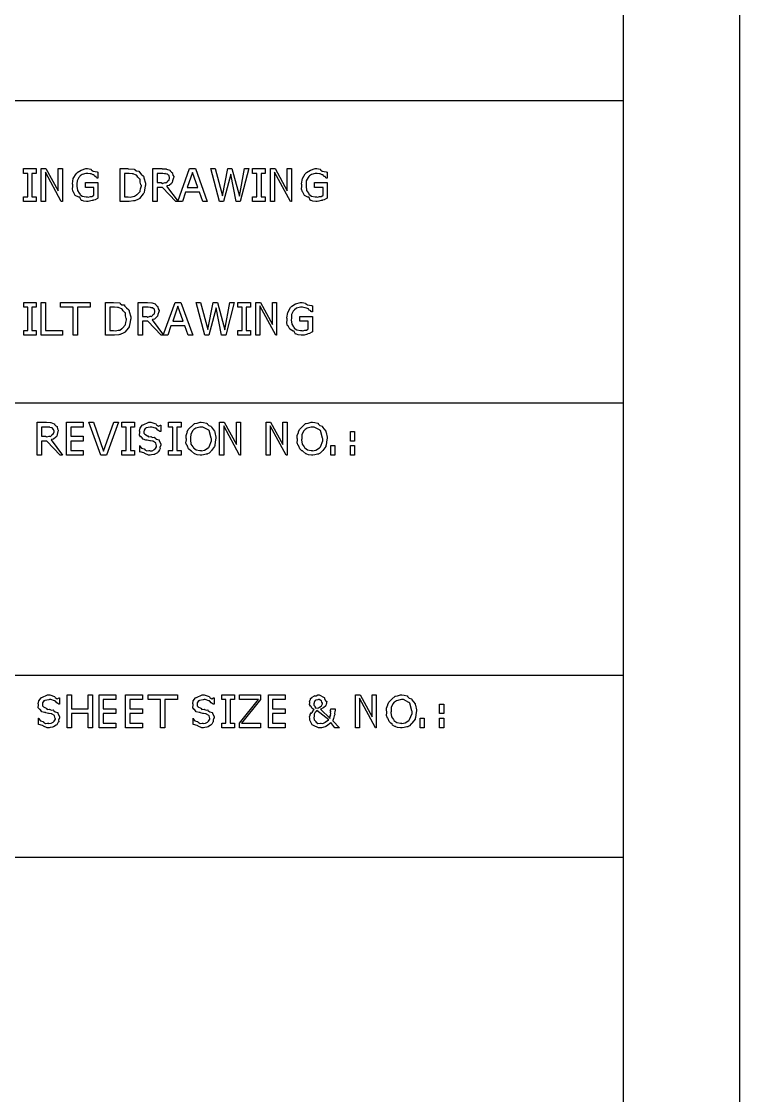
# Model space of a CAD drawing. Extents: x 0 to 23.4, y 0 to 16.5.
# Drawn here: x 21.632 to 23.177, y 2.311 to 4.622 of the extents above; entities that cross this region are included whole.
import ezdxf

# ---------------------------------------------------------------- set-up
doc = ezdxf.new("R2010")
doc.units = 0
doc.layers.get('0').update_dxf_attribs({"linetype": 'CONTINUOUS'})

msp = doc.modelspace()

# ---------------------------------------------------------------- linework, layer by layer
at = {"color": 0}
for points in [[(0.18755, 16.3479), (23.1772, 16.3479), (23.1772, 0.20622), (0.18755, 0.20622), (0.18755, 16.3479)], [(0.43766, 16.0978), (22.9271, 16.0978), (22.9271, 0.45627), (0.43766, 0.45627), (0.43766, 16.0978)], [(21.6638, 4.23497), (21.6367, 4.23497), (21.6367, 4.24496), (21.6458, 4.24496), (21.6458, 4.29531), (21.6367, 4.29531), (21.6367, 4.3055), (21.6638, 4.3055), (21.6638, 4.29531), (21.6547, 4.29531), (21.6547, 4.24496), (21.6638, 4.24496), (21.6638, 4.23497)], [(21.7203, 4.23497), (21.7181, 4.23497), (21.684, 4.29812), (21.684, 4.23497), (21.6749, 4.23497), (21.6749, 4.3055), (21.6849, 4.3055), (21.7111, 4.25797), (21.7111, 4.3055), (21.7203, 4.3055), (21.7203, 4.23497)], [(21.7969, 4.24214), (21.7956, 4.2411), (21.7907, 4.23861), (21.7871, 4.23753), (21.7861, 4.23714), (21.7843, 4.23665), (21.7789, 4.23525), (21.7757, 4.23497), (21.7746, 4.23497), (21.7725, 4.23497), (21.7663, 4.23551), (21.7626, 4.23682), (21.7617, 4.23714), (21.7606, 4.23736), (21.7579, 4.24311), (21.7583, 4.24387), (21.7557, 4.24387), (21.7481, 4.24767), (21.7453, 4.25364), (21.7449, 4.25472), (21.7436, 4.25532), (21.7418, 4.26124), (21.7428, 4.26807), (21.7428, 4.27035), (21.7419, 4.27246), (21.7438, 4.28396), (21.7497, 4.29443), (21.7512, 4.29596), (21.7524, 4.2971), (21.761, 4.30246), (21.7711, 4.3055), (21.7746, 4.3055), (21.7746, 4.3055), (21.7819, 4.3041), (21.7825, 4.30376), (21.7824, 4.30296), (21.7865, 4.29997), (21.795, 4.29883), (21.7969, 4.29812), (21.7969, 4.28532), (21.7964, 4.28532), (21.7958, 4.2851), (21.7939, 4.28569), (21.7931, 4.28825), (21.7926, 4.28857), (21.7924, 4.28831), (21.7899, 4.2889), (21.7885, 4.29161), (21.7881, 4.29183), (21.7865, 4.29199), (21.7821, 4.29411), (21.7815, 4.29422), (21.7804, 4.29411), (21.7754, 4.29531), (21.7737, 4.29531), (21.7711, 4.29492), (21.7631, 4.29303), (21.7588, 4.28971), (21.7576, 4.28857), (21.756, 4.28657), (21.7519, 4.27935), (21.7518, 4.27279), (21.7518, 4.27056), (21.7515, 4.2679), (21.7528, 4.25879), (21.7567, 4.25282), (21.7576, 4.25168), (21.7578, 4.25032), (21.7633, 4.24631), (21.7714, 4.24496), (21.774, 4.24496), (21.774, 4.24496), (21.7761, 4.24393), (21.7807, 4.24571), (21.7814, 4.24582), (21.7814, 4.24567), (21.784, 4.2455), (21.7875, 4.24799), (21.7881, 4.24821), (21.7881, 4.26514), (21.7699, 4.26514), (21.7699, 4.27533), (21.7969, 4.27533), (21.7969, 4.24214)], [(21.8992, 4.27013), (21.8986, 4.2679), (21.8972, 4.25993), (21.896, 4.25385), (21.8953, 4.25256), (21.8943, 4.25097), (21.8864, 4.24138), (21.8853, 4.24061), (21.8839, 4.23964), (21.8762, 4.23649), (21.8753, 4.23628), (21.8735, 4.23594), (21.8643, 4.23497), (21.8613, 4.23497), (21.845, 4.23497), (21.845, 4.3055), (21.861, 4.3055), (21.8617, 4.30544), (21.875, 4.30425), (21.876, 4.30399), (21.876, 4.30322), (21.8796, 4.30051), (21.8847, 4.30029), (21.8853, 4.29986), (21.8857, 4.29833), (21.8901, 4.2934), (21.8949, 4.28917), (21.8956, 4.28792), (21.8958, 4.28575), (21.8992, 4.27403), (21.8992, 4.27013)], [(21.9692, 4.23497), (21.9642, 4.23497), (21.9356, 4.26514), (21.924, 4.26514), (21.924, 4.23497), (21.9149, 4.23497), (21.9149, 4.3055), (21.9342, 4.3055), (21.9351, 4.30544), (21.9439, 4.30479), (21.9446, 4.30464), (21.9446, 4.30464), (21.9517, 4.30219), (21.9522, 4.30181), (21.9524, 4.30078), (21.9549, 4.29785), (21.9576, 4.2966), (21.9581, 4.29596), (21.9576, 4.29508), (21.9583, 4.29139), (21.9603, 4.28831), (21.9603, 4.28728), (21.9593, 4.28549), (21.9576, 4.27935), (21.9568, 4.27593), (21.9561, 4.27512), (21.9549, 4.27349), (21.95, 4.26942), (21.9458, 4.26839), (21.9446, 4.26796), (21.9692, 4.23497)], [(22.0322, 4.23497), (22.0224, 4.23497), (22.0154, 4.25515), (21.9856, 4.25515), (21.9786, 4.23497), (21.9688, 4.23497), (21.9942, 4.3055), (22.0068, 4.3055), (22.0322, 4.23497)], [(22.1215, 4.3055), (22.1032, 4.23497), (22.0944, 4.23497), (22.0828, 4.29357), (22.0669, 4.23497), (22.0585, 4.23497), (22.04, 4.3055), (22.0493, 4.3055), (22.065, 4.2469), (22.0764, 4.3055), (22.0853, 4.3055), (22.1014, 4.24625), (22.1121, 4.3055), (22.1215, 4.3055)], [(22.1568, 4.23497), (22.1297, 4.23497), (22.1297, 4.24496), (22.1389, 4.24496), (22.1389, 4.29531), (22.1297, 4.29531), (22.1297, 4.3055), (22.1568, 4.3055), (22.1568, 4.29531), (22.1478, 4.29531), (22.1478, 4.24496), (22.1568, 4.24496), (22.1568, 4.23497)], [(22.2133, 4.23497), (22.2111, 4.23497), (22.1771, 4.29812), (22.1771, 4.23497), (22.1679, 4.23497), (22.1679, 4.3055), (22.1779, 4.3055), (22.2042, 4.25797), (22.2042, 4.3055), (22.2133, 4.3055), (22.2133, 4.23497)], [(22.29, 4.24214), (22.2886, 4.2411), (22.2838, 4.23861), (22.2801, 4.23753), (22.2792, 4.23714), (22.2774, 4.23665), (22.2719, 4.23525), (22.2687, 4.23497), (22.2676, 4.23497), (22.2656, 4.23497), (22.2593, 4.23551), (22.2557, 4.23682), (22.2547, 4.23714), (22.2536, 4.23736), (22.251, 4.24311), (22.2514, 4.24387), (22.2488, 4.24387), (22.2411, 4.24767), (22.2383, 4.25364), (22.2379, 4.25472), (22.2367, 4.25532), (22.2349, 4.26124), (22.2358, 4.26807), (22.2358, 4.27035), (22.235, 4.27246), (22.2368, 4.28396), (22.2428, 4.29443), (22.2443, 4.29596), (22.2454, 4.2971), (22.254, 4.30246), (22.2642, 4.3055), (22.2676, 4.3055), (22.2676, 4.3055), (22.275, 4.3041), (22.2756, 4.30376), (22.2754, 4.30296), (22.2796, 4.29997), (22.2881, 4.29883), (22.29, 4.29812), (22.29, 4.28532), (22.2894, 4.28532), (22.2889, 4.2851), (22.2869, 4.28569), (22.2861, 4.28825), (22.2857, 4.28857), (22.2854, 4.28831), (22.2829, 4.2889), (22.2815, 4.29161), (22.2811, 4.29183), (22.2796, 4.29199), (22.2751, 4.29411), (22.2746, 4.29422), (22.2735, 4.29411), (22.2685, 4.29531), (22.2668, 4.29531), (22.2642, 4.29492), (22.2561, 4.29303), (22.2518, 4.28971), (22.2507, 4.28857), (22.249, 4.28657), (22.245, 4.27935), (22.2449, 4.27279), (22.2449, 4.27056), (22.2446, 4.2679), (22.2458, 4.25879), (22.2497, 4.25282), (22.2507, 4.25168), (22.2508, 4.25032), (22.2564, 4.24631), (22.2644, 4.24496), (22.2671, 4.24496), (22.2671, 4.24496), (22.2692, 4.24393), (22.2737, 4.24571), (22.2744, 4.24582), (22.2744, 4.24567), (22.2771, 4.2455), (22.2806, 4.24799), (22.2811, 4.24821), (22.2811, 4.26514), (22.2629, 4.26514), (22.2629, 4.27533), (22.29, 4.27533), (22.29, 4.24214)], [(21.8903, 4.27013), (21.8892, 4.27083), (21.8879, 4.27636), (21.8879, 4.28228), (21.8875, 4.28315), (21.8861, 4.28353), (21.8829, 4.28711), (21.8807, 4.29096), (21.8799, 4.29139), (21.879, 4.29172), (21.8725, 4.29432), (21.8718, 4.29443), (21.8704, 4.29428), (21.864, 4.29531), (21.8618, 4.29531), (21.854, 4.29531), (21.854, 4.24496), (21.8618, 4.24496), (21.8618, 4.24474), (21.8661, 4.24393), (21.8718, 4.24571), (21.8725, 4.24582), (21.8725, 4.24582), (21.8757, 4.24593), (21.8801, 4.24908), (21.8807, 4.24951), (21.8812, 4.24994), (21.8875, 4.25667), (21.8879, 4.25754), (21.8876, 4.2576), (21.8883, 4.26221), (21.8903, 4.26818), (21.8903, 4.27013)], [(21.9511, 4.2864), (21.9511, 4.2864), (21.9501, 4.29025), (21.95, 4.29053), (21.9496, 4.29085), (21.9468, 4.29335), (21.9464, 4.29357), (21.9454, 4.29351), (21.9425, 4.29406), (21.9418, 4.29486), (21.9415, 4.29486), (21.9404, 4.2946), (21.9363, 4.29531), (21.9349, 4.29531), (21.924, 4.29531), (21.924, 4.27533), (21.9333, 4.27533), (21.9333, 4.27522), (21.9358, 4.27387), (21.9406, 4.27572), (21.9411, 4.27576), (21.9411, 4.27567), (21.9433, 4.27507), (21.9464, 4.27789), (21.9468, 4.27815), (21.9468, 4.27815), (21.9471, 4.27946), (21.9499, 4.28108), (21.95, 4.28142), (21.95, 4.28142), (21.9511, 4.28515), (21.9511, 4.2864)], [(22.0118, 4.26514), (22.0003, 4.29704), (21.9892, 4.26514), (22.0118, 4.26514)], [(21.6642, 3.94721), (21.6371, 3.94721), (21.6371, 3.95719), (21.646, 3.95719), (21.646, 4.00754), (21.6371, 4.00754), (21.6371, 4.01774), (21.6642, 4.01774), (21.6642, 4.00754), (21.655, 4.00754), (21.655, 3.95719), (21.6642, 3.95719), (21.6642, 3.94721)], [(21.7203, 3.94721), (21.6751, 3.94721), (21.6751, 4.01774), (21.684, 4.01774), (21.684, 3.95719), (21.7203, 3.95719), (21.7203, 3.94721)], [(21.78, 4.00754), (21.7528, 4.00754), (21.7528, 3.94721), (21.7438, 3.94721), (21.7438, 4.00754), (21.7165, 4.00754), (21.7165, 4.01774), (21.78, 4.01774), (21.78, 4.00754)], [(21.8678, 3.98236), (21.8671, 3.98014), (21.8658, 3.97217), (21.8644, 3.9661), (21.8639, 3.96479), (21.8629, 3.96322), (21.8549, 3.95361), (21.8539, 3.95285), (21.8525, 3.95188), (21.8447, 3.94874), (21.8439, 3.94851), (21.8419, 3.94819), (21.8328, 3.94721), (21.8297, 3.94721), (21.8135, 3.94721), (21.8135, 4.01774), (21.8296, 4.01774), (21.8301, 4.01768), (21.8435, 4.0165), (21.8444, 4.01622), (21.8444, 4.01546), (21.8481, 4.01275), (21.8532, 4.01253), (21.8539, 4.0121), (21.8543, 4.01058), (21.8586, 4.00564), (21.8633, 4.00142), (21.864, 4.00017), (21.8643, 3.99799), (21.8678, 3.98628), (21.8678, 3.98236)], [(21.8586, 3.98236), (21.8575, 3.98307), (21.8564, 3.98861), (21.8564, 3.99451), (21.856, 3.99539), (21.8547, 3.99576), (21.8515, 3.99935), (21.8492, 4.00319), (21.8485, 4.00364), (21.8476, 4.00396), (21.8411, 4.00657), (21.8404, 4.00667), (21.839, 4.00651), (21.8325, 4.00754), (21.8304, 4.00754), (21.8224, 4.00754), (21.8224, 3.95719), (21.8304, 3.95719), (21.8304, 3.95697), (21.8346, 3.95617), (21.8403, 3.95796), (21.841, 3.95806), (21.841, 3.95806), (21.8443, 3.95817), (21.8486, 3.96132), (21.8493, 3.96175), (21.8497, 3.96218), (21.8558, 3.96892), (21.8563, 3.96978), (21.856, 3.96983), (21.8567, 3.97444), (21.8586, 3.98042), (21.8586, 3.98236)], [(21.9376, 3.94721), (21.9326, 3.94721), (21.904, 3.97738), (21.8924, 3.97738), (21.8924, 3.94721), (21.8835, 3.94721), (21.8835, 4.01774), (21.9028, 4.01774), (21.9037, 4.01768), (21.9125, 4.01704), (21.9132, 4.01687), (21.9132, 4.01687), (21.9201, 4.01443), (21.9207, 4.01406), (21.9208, 4.01303), (21.9233, 4.0101), (21.9261, 4.00885), (21.9264, 4.00819), (21.926, 4.00732), (21.9267, 4.00364), (21.9286, 4.00054), (21.9286, 3.99951), (21.9276, 3.99772), (21.9258, 3.9916), (21.9251, 3.98817), (21.9244, 3.98736), (21.9232, 3.98579), (21.9186, 3.98167), (21.9143, 3.98063), (21.9132, 3.98019), (21.9376, 3.94721)], [(21.9196, 3.99864), (21.9196, 3.99864), (21.9188, 4.0025), (21.9186, 4.00276), (21.9182, 4.0031), (21.9153, 4.00558), (21.9149, 4.00581), (21.9139, 4.00575), (21.9111, 4.00629), (21.9103, 4.00711), (21.9101, 4.00711), (21.909, 4.00683), (21.9047, 4.00754), (21.9033, 4.00754), (21.8924, 4.00754), (21.8924, 3.98757), (21.9018, 3.98757), (21.9018, 3.98747), (21.9043, 3.98611), (21.9092, 3.98796), (21.9097, 3.98801), (21.9097, 3.9879), (21.9118, 3.98731), (21.915, 3.99013), (21.9153, 3.9904), (21.9153, 3.9904), (21.9157, 3.99169), (21.9185, 3.99333), (21.9186, 3.99365), (21.9186, 3.99365), (21.9196, 3.9974), (21.9196, 3.99864)], [(22.0007, 3.94721), (21.991, 3.94721), (21.984, 3.96739), (21.954, 3.96739), (21.9471, 3.94721), (21.9374, 3.94721), (21.9628, 4.01774), (21.9753, 4.01774), (22.0007, 3.94721)], [(21.9803, 3.97738), (21.9688, 4.00928), (21.9578, 3.97738), (21.9803, 3.97738)], [(22.0899, 4.01774), (22.0717, 3.94721), (22.0629, 3.94721), (22.0512, 4.00581), (22.0354, 3.94721), (22.0269, 3.94721), (22.0085, 4.01774), (22.0178, 4.01774), (22.0335, 3.95915), (22.0449, 4.01774), (22.0539, 4.01774), (22.0699, 3.9585), (22.0806, 4.01774), (22.0899, 4.01774)], [(22.1253, 3.94721), (22.0982, 3.94721), (22.0982, 3.95719), (22.1071, 3.95719), (22.1071, 4.00754), (22.0982, 4.00754), (22.0982, 4.01774), (22.1253, 4.01774), (22.1253, 4.00754), (22.1161, 4.00754), (22.1161, 3.95719), (22.1253, 3.95719), (22.1253, 3.94721)], [(22.1814, 3.94721), (22.1794, 3.94721), (22.1451, 4.01036), (22.1451, 3.94721), (22.1363, 3.94721), (22.1363, 4.01774), (22.1463, 4.01774), (22.1725, 3.97021), (22.1725, 4.01774), (22.1814, 4.01774), (22.1814, 3.94721)], [(22.2583, 3.95437), (22.2569, 3.95335), (22.2521, 3.95085), (22.2485, 3.94976), (22.2475, 3.94938), (22.2457, 3.94889), (22.2403, 3.94749), (22.2371, 3.94721), (22.236, 3.94721), (22.2339, 3.94721), (22.2276, 3.94775), (22.224, 3.94906), (22.2229, 3.94938), (22.2219, 3.9496), (22.219, 3.95535), (22.2194, 3.95611), (22.2169, 3.95611), (22.2094, 3.9599), (22.2067, 3.96588), (22.2062, 3.96696), (22.205, 3.96756), (22.2032, 3.97347), (22.2042, 3.98031), (22.2042, 3.98258), (22.2033, 3.98469), (22.2051, 3.99621), (22.2111, 4.00667), (22.2125, 4.00819), (22.2138, 4.00933), (22.2222, 4.01471), (22.2325, 4.01774), (22.236, 4.01774), (22.236, 4.01774), (22.2433, 4.01633), (22.2438, 4.016), (22.2438, 4.01519), (22.2478, 4.01221), (22.2564, 4.01107), (22.2583, 4.01036), (22.2583, 3.99756), (22.2576, 3.99756), (22.2572, 3.99735), (22.2553, 3.99794), (22.2544, 4.00049), (22.254, 4.00082), (22.2538, 4.00054), (22.2511, 4.00114), (22.2496, 4.00385), (22.2493, 4.00407), (22.2478, 4.00424), (22.2435, 4.00635), (22.2429, 4.00646), (22.2418, 4.00635), (22.2368, 4.00754), (22.2351, 4.00754), (22.2324, 4.00717), (22.2244, 4.00526), (22.2199, 4.00196), (22.2189, 4.00082), (22.2171, 3.99881), (22.2132, 3.9916), (22.2131, 3.98503), (22.2131, 3.98281), (22.2126, 3.98014), (22.2139, 3.97103), (22.2179, 3.96506), (22.2189, 3.96392), (22.219, 3.96257), (22.2247, 3.95856), (22.2326, 3.95719), (22.2354, 3.95719), (22.2354, 3.95719), (22.2374, 3.95617), (22.2421, 3.95796), (22.2428, 3.95806), (22.2428, 3.9579), (22.2454, 3.95774), (22.2488, 3.96024), (22.2493, 3.96044), (22.2493, 3.97738), (22.2313, 3.97738), (22.2313, 3.98757), (22.2583, 3.98757), (22.2583, 3.95437)], [(21.7204, 3.68924), (21.7156, 3.68924), (21.6868, 3.7194), (21.6753, 3.7194), (21.6753, 3.68924), (21.6661, 3.68924), (21.6661, 3.75976), (21.6854, 3.75976), (21.6864, 3.75971), (21.6951, 3.75906), (21.6958, 3.7589), (21.6958, 3.7589), (21.7029, 3.75646), (21.7035, 3.75608), (21.7036, 3.75504), (21.7061, 3.75211), (21.7089, 3.75087), (21.7093, 3.75022), (21.7089, 3.74935), (21.7096, 3.74567), (21.7115, 3.74257), (21.7115, 3.74154), (21.7106, 3.73975), (21.7089, 3.73361), (21.7081, 3.73019), (21.7074, 3.72939), (21.7061, 3.72781), (21.7014, 3.72368), (21.6972, 3.72265), (21.6961, 3.72222), (21.7204, 3.68924)], [(21.7024, 3.74067), (21.7024, 3.74067), (21.7014, 3.74451), (21.7013, 3.74479), (21.7008, 3.74511), (21.6981, 3.74761), (21.6976, 3.74783), (21.6967, 3.74778), (21.6937, 3.74832), (21.6931, 3.74914), (21.6928, 3.74914), (21.6917, 3.74886), (21.6875, 3.74957), (21.6861, 3.74957), (21.6753, 3.74957), (21.6753, 3.7296), (21.6846, 3.7296), (21.6846, 3.72949), (21.6871, 3.72814), (21.6918, 3.72999), (21.6924, 3.73004), (21.6924, 3.72993), (21.6946, 3.72933), (21.6976, 3.73215), (21.6981, 3.73242), (21.6981, 3.73242), (21.6983, 3.73372), (21.7011, 3.73535), (21.7013, 3.73568), (21.7013, 3.73568), (21.7024, 3.73942), (21.7024, 3.74067)], [(21.7654, 3.68924), (21.7292, 3.68924), (21.7292, 3.75976), (21.7654, 3.75976), (21.7654, 3.74957), (21.7383, 3.74957), (21.7383, 3.7296), (21.7654, 3.7296), (21.7654, 3.7194), (21.7383, 3.7194), (21.7383, 3.69922), (21.7654, 3.69922), (21.7654, 3.68924)], [(21.8408, 3.75976), (21.8154, 3.68924), (21.8031, 3.68924), (21.7775, 3.75976), (21.7872, 3.75976), (21.8092, 3.69769), (21.8311, 3.75976), (21.8408, 3.75976)], [(21.8757, 3.68924), (21.8486, 3.68924), (21.8486, 3.69922), (21.8578, 3.69922), (21.8578, 3.74957), (21.8486, 3.74957), (21.8486, 3.75976), (21.8757, 3.75976), (21.8757, 3.74957), (21.8667, 3.74957), (21.8667, 3.69922), (21.8757, 3.69922), (21.8757, 3.68924)], [(21.9322, 3.70985), (21.9314, 3.70899), (21.9301, 3.70514), (21.9307, 3.70269), (21.9304, 3.70204), (21.9296, 3.70079), (21.9272, 3.69683), (21.9264, 3.69564), (21.9261, 3.69532), (21.925, 3.69433), (21.9192, 3.69108), (21.9185, 3.69075), (21.9169, 3.69043), (21.9122, 3.68946), (21.9094, 3.68924), (21.9085, 3.68924), (21.9057, 3.68924), (21.8979, 3.69271), (21.8971, 3.69336), (21.8957, 3.69374), (21.8876, 3.69607), (21.8868, 3.69575), (21.8868, 3.70942), (21.8872, 3.70942), (21.8872, 3.70817), (21.8908, 3.70426), (21.8965, 3.70226), (21.8975, 3.70182), (21.8978, 3.70074), (21.9022, 3.69829), (21.9065, 3.69922), (21.9081, 3.69922), (21.909, 3.69846), (21.9139, 3.69862), (21.9183, 3.70139), (21.9189, 3.70182), (21.9189, 3.70182), (21.9204, 3.70324), (21.9231, 3.70725), (21.9231, 3.70856), (21.9228, 3.70888), (21.9214, 3.71496), (21.9211, 3.71528), (21.921, 3.71522), (21.9161, 3.71853), (21.9154, 3.71875), (21.9142, 3.71875), (21.9097, 3.71994), (21.9092, 3.72006), (21.9082, 3.71994), (21.9026, 3.72146), (21.9021, 3.72157), (21.9, 3.72157), (21.8939, 3.72364), (21.8911, 3.72732), (21.8906, 3.72808), (21.8894, 3.72803), (21.8861, 3.73215), (21.8868, 3.73822), (21.8868, 3.74024), (21.8861, 3.74083), (21.8874, 3.74681), (21.8922, 3.75325), (21.8933, 3.75412), (21.8943, 3.75429), (21.9063, 3.75976), (21.9103, 3.75976), (21.911, 3.75971), (21.9212, 3.75618), (21.9222, 3.75543), (21.9228, 3.75418), (21.9271, 3.75151), (21.9314, 3.75325), (21.9322, 3.75369), (21.9322, 3.73958), (21.9315, 3.73958), (21.9301, 3.73958), (21.9258, 3.74246), (21.9232, 3.74631), (21.9222, 3.74675), (21.921, 3.74707), (21.9131, 3.74957), (21.9104, 3.74957), (21.909, 3.74918), (21.9006, 3.74761), (21.8999, 3.74718), (21.8985, 3.74664), (21.896, 3.74251), (21.896, 3.7411), (21.8957, 3.73996), (21.8958, 3.73611), (21.8974, 3.73481), (21.8976, 3.73438), (21.8976, 3.734), (21.9036, 3.7309), (21.9044, 3.73068), (21.9043, 3.73042), (21.9057, 3.7284), (21.9106, 3.72939), (21.9114, 3.72917), (21.9115, 3.7284), (21.9149, 3.72672), (21.9186, 3.72743), (21.9192, 3.72721), (21.9192, 3.72635), (21.9231, 3.72347), (21.9283, 3.72185), (21.9289, 3.72114), (21.9286, 3.72017), (21.9322, 3.71246), (21.9322, 3.70985)], [(21.976, 3.68924), (21.9489, 3.68924), (21.9489, 3.69922), (21.9581, 3.69922), (21.9581, 3.74957), (21.9489, 3.74957), (21.9489, 3.75976), (21.976, 3.75976), (21.976, 3.74957), (21.9669, 3.74957), (21.9669, 3.69922), (21.976, 3.69922), (21.976, 3.68924)], [(22.0407, 3.75065), (22.041, 3.7494), (22.0479, 3.7405), (22.0483, 3.73936), (22.0486, 3.73757), (22.0504, 3.72771), (22.0504, 3.72439), (22.0501, 3.72244), (22.0485, 3.71056), (22.0481, 3.70942), (22.0476, 3.70785), (22.0415, 3.69933), (22.0407, 3.69857), (22.0397, 3.69715), (22.036, 3.69325), (22.0328, 3.69185), (22.0318, 3.6914), (22.0299, 3.69092), (22.0242, 3.68951), (22.0201, 3.68924), (22.0187, 3.68924), (22.0167, 3.68924), (22.0103, 3.68983), (22.0067, 3.69125), (22.0057, 3.69162), (22.0047, 3.69185), (21.9983, 3.69781), (21.9979, 3.69857), (21.9964, 3.69857), (21.9917, 3.70231), (21.9896, 3.70833), (21.9893, 3.70942), (21.9881, 3.70996), (21.9863, 3.71565), (21.9871, 3.72222), (21.9871, 3.72439), (21.9864, 3.72515), (21.9864, 3.73128), (21.9889, 3.73807), (21.9893, 3.73915), (21.9889, 3.73942), (21.9911, 3.74436), (21.9968, 3.74989), (21.9979, 3.75065), (21.9979, 3.75065), (22.0046, 3.757), (22.0056, 3.75738), (22.0056, 3.75738), (22.0101, 3.7576), (22.0167, 3.75976), (22.0187, 3.75976), (22.0189, 3.75971), (22.024, 3.75906), (22.0308, 3.75782), (22.0318, 3.75738), (22.0318, 3.75629), (22.0354, 3.75293), (22.0401, 3.75142), (22.0407, 3.75065)], [(22.0414, 3.72439), (22.0407, 3.72581), (22.0362, 3.74197), (22.0353, 3.74306), (22.034, 3.74317), (22.0226, 3.74957), (22.0187, 3.74957), (22.016, 3.74918), (22.0076, 3.74735), (22.0031, 3.74414), (22.0021, 3.74306), (22.0003, 3.74104), (21.9964, 3.73361), (21.9962, 3.72672), (21.9962, 3.72439), (21.9958, 3.72179), (21.9971, 3.71272), (22.0012, 3.70682), (22.0022, 3.70574), (22.0024, 3.70443), (22.0081, 3.70053), (22.0161, 3.69922), (22.0187, 3.69922), (22.0194, 3.6984), (22.0264, 3.6996), (22.0342, 3.70464), (22.0353, 3.70574), (22.0361, 3.7066), (22.0414, 3.71994), (22.0414, 3.72439)], [(22.1039, 3.68924), (22.1017, 3.68924), (22.0676, 3.75239), (22.0676, 3.68924), (22.0585, 3.68924), (22.0585, 3.75976), (22.0685, 3.75976), (22.0947, 3.71224), (22.0947, 3.75976), (22.1039, 3.75976), (22.1039, 3.68924)], [(22.2038, 3.68924), (22.2017, 3.68924), (22.1675, 3.75239), (22.1675, 3.68924), (22.1585, 3.68924), (22.1585, 3.75976), (22.1685, 3.75976), (22.1947, 3.71224), (22.1947, 3.75976), (22.2038, 3.75976), (22.2038, 3.68924)], [(22.28, 3.75065), (22.2803, 3.7494), (22.2872, 3.7405), (22.2875, 3.73936), (22.2878, 3.73757), (22.2897, 3.72771), (22.2897, 3.72439), (22.2894, 3.72244), (22.2876, 3.71056), (22.2874, 3.70942), (22.2869, 3.70785), (22.2808, 3.69933), (22.28, 3.69857), (22.2789, 3.69715), (22.2753, 3.69325), (22.2721, 3.69185), (22.2711, 3.6914), (22.2692, 3.69092), (22.2633, 3.68951), (22.2593, 3.68924), (22.2581, 3.68924), (22.256, 3.68924), (22.2496, 3.68983), (22.246, 3.69125), (22.245, 3.69162), (22.244, 3.69185), (22.2375, 3.69781), (22.2372, 3.69857), (22.2357, 3.69857), (22.231, 3.70231), (22.2289, 3.70833), (22.2285, 3.70942), (22.2274, 3.70996), (22.2254, 3.71565), (22.2264, 3.72222), (22.2264, 3.72439), (22.2256, 3.72515), (22.2257, 3.73128), (22.2282, 3.73807), (22.2285, 3.73915), (22.2282, 3.73942), (22.2303, 3.74436), (22.2361, 3.74989), (22.2372, 3.75065), (22.2372, 3.75065), (22.2438, 3.757), (22.2449, 3.75738), (22.2449, 3.75738), (22.2494, 3.7576), (22.2558, 3.75976), (22.2581, 3.75976), (22.2582, 3.75971), (22.2633, 3.75906), (22.2701, 3.75782), (22.2711, 3.75738), (22.271, 3.75629), (22.2746, 3.75293), (22.2794, 3.75142), (22.28, 3.75065)], [(22.2806, 3.72439), (22.28, 3.72581), (22.2756, 3.74197), (22.2746, 3.74306), (22.2733, 3.74317), (22.2618, 3.74957), (22.2581, 3.74957), (22.2553, 3.74918), (22.2468, 3.74735), (22.2424, 3.74414), (22.2414, 3.74306), (22.2396, 3.74104), (22.2356, 3.73361), (22.2354, 3.72672), (22.2354, 3.72439), (22.2351, 3.72179), (22.2364, 3.71272), (22.2406, 3.70682), (22.2415, 3.70574), (22.2417, 3.70443), (22.2474, 3.70053), (22.2553, 3.69922), (22.2581, 3.69922), (22.2588, 3.6984), (22.2657, 3.6996), (22.2735, 3.70464), (22.2746, 3.70574), (22.2754, 3.7066), (22.2806, 3.71994), (22.2806, 3.72439)], [(22.3489, 3.7194), (22.34, 3.7194), (22.34, 3.73958), (22.3489, 3.73958), (22.3489, 3.7194)], [(22.3069, 3.68924), (22.2978, 3.68924), (22.2978, 3.70942), (22.3069, 3.70942), (22.3069, 3.68924)], [(22.3489, 3.68924), (22.34, 3.68924), (22.34, 3.70942), (22.3489, 3.70942), (22.3489, 3.68924)], [(21.7142, 3.12321), (21.7133, 3.12229), (21.7121, 3.11849), (21.7126, 3.11604), (21.7124, 3.1154), (21.7115, 3.11415), (21.7092, 3.11019), (21.7083, 3.109), (21.7081, 3.10867), (21.7069, 3.10769), (21.7014, 3.10444), (21.7007, 3.10411), (21.6992, 3.10379), (21.6944, 3.10281), (21.6917, 3.1026), (21.6907, 3.1026), (21.6878, 3.1026), (21.68, 3.10607), (21.6792, 3.10672), (21.6779, 3.1071), (21.6699, 3.10943), (21.669, 3.1091), (21.669, 3.12278), (21.6694, 3.12278), (21.6694, 3.12153), (21.6731, 3.11762), (21.6786, 3.11561), (21.6796, 3.11518), (21.68, 3.1141), (21.6843, 3.11165), (21.6887, 3.11257), (21.6903, 3.11257), (21.6911, 3.11182), (21.6961, 3.11199), (21.7004, 3.11475), (21.7011, 3.11518), (21.7011, 3.11518), (21.7025, 3.1166), (21.7053, 3.12061), (21.7053, 3.1219), (21.7049, 3.12224), (21.7036, 3.12831), (21.7033, 3.12864), (21.7032, 3.12853), (21.6981, 3.13189), (21.6974, 3.13211), (21.6961, 3.13211), (21.6917, 3.13331), (21.6911, 3.1334), (21.6903, 3.13331), (21.6847, 3.13482), (21.6842, 3.13493), (21.6822, 3.13493), (21.6761, 3.13699), (21.6733, 3.14068), (21.6726, 3.14144), (21.6717, 3.14139), (21.6683, 3.14551), (21.669, 3.15158), (21.669, 3.1536), (21.6682, 3.15419), (21.6694, 3.16015), (21.6744, 3.16661), (21.6756, 3.16749), (21.6765, 3.16764), (21.6885, 3.17312), (21.6925, 3.17312), (21.6931, 3.17307), (21.7035, 3.16954), (21.7043, 3.16878), (21.7049, 3.16754), (21.7093, 3.16488), (21.7135, 3.16661), (21.7142, 3.16704), (21.7142, 3.15294), (21.7138, 3.15294), (21.7124, 3.15294), (21.7081, 3.15582), (21.7054, 3.15967), (21.7043, 3.1601), (21.7032, 3.16043), (21.6953, 3.16292), (21.6926, 3.16292), (21.6911, 3.16254), (21.6826, 3.16097), (21.6821, 3.16054), (21.6806, 3.16), (21.6779, 3.15588), (21.6779, 3.15446), (21.6776, 3.15332), (21.6778, 3.14947), (21.6793, 3.14817), (21.6796, 3.14774), (21.6796, 3.14729), (21.6857, 3.14426), (21.6865, 3.14404), (21.6864, 3.14378), (21.6879, 3.14176), (21.6928, 3.14274), (21.6935, 3.14253), (21.6937, 3.14176), (21.6969, 3.14008), (21.7006, 3.14079), (21.7011, 3.14057), (21.7011, 3.13971), (21.7051, 3.13683), (21.7103, 3.13519), (21.7108, 3.1345), (21.7106, 3.13351), (21.7142, 3.12582), (21.7142, 3.12321)], [(21.7853, 3.1026), (21.7761, 3.1026), (21.7761, 3.13276), (21.7399, 3.13276), (21.7399, 3.1026), (21.731, 3.1026), (21.731, 3.17312), (21.7399, 3.17312), (21.7399, 3.14296), (21.7761, 3.14296), (21.7761, 3.17312), (21.7853, 3.17312), (21.7853, 3.1026)], [(21.8353, 3.1026), (21.7992, 3.1026), (21.7992, 3.17312), (21.8353, 3.17312), (21.8353, 3.16292), (21.8081, 3.16292), (21.8081, 3.14296), (21.8353, 3.14296), (21.8353, 3.13276), (21.8081, 3.13276), (21.8081, 3.11257), (21.8353, 3.11257), (21.8353, 3.1026)], [(21.8926, 3.1026), (21.8564, 3.1026), (21.8564, 3.17312), (21.8926, 3.17312), (21.8926, 3.16292), (21.8653, 3.16292), (21.8653, 3.14296), (21.8926, 3.14296), (21.8926, 3.13276), (21.8653, 3.13276), (21.8653, 3.11257), (21.8926, 3.11257), (21.8926, 3.1026)], [(21.9679, 3.16292), (21.9408, 3.16292), (21.9408, 3.1026), (21.9317, 3.1026), (21.9317, 3.16292), (21.9046, 3.16292), (21.9046, 3.17312), (21.9679, 3.17312), (21.9679, 3.16292)], [(22.0467, 3.12321), (22.0458, 3.12229), (22.0446, 3.11849), (22.0451, 3.11604), (22.0449, 3.1154), (22.044, 3.11415), (22.0417, 3.11019), (22.0408, 3.109), (22.0406, 3.10867), (22.0394, 3.10769), (22.0339, 3.10444), (22.0332, 3.10411), (22.0315, 3.10379), (22.0269, 3.10281), (22.024, 3.1026), (22.0232, 3.1026), (22.0203, 3.1026), (22.0125, 3.10607), (22.0117, 3.10672), (22.0104, 3.1071), (22.0024, 3.10943), (22.0015, 3.1091), (22.0015, 3.12278), (22.0019, 3.12278), (22.0018, 3.12153), (22.0054, 3.11762), (22.0111, 3.11561), (22.0121, 3.11518), (22.0124, 3.1141), (22.0168, 3.11165), (22.0213, 3.11257), (22.0228, 3.11257), (22.0236, 3.11182), (22.0285, 3.11199), (22.0329, 3.11475), (22.0336, 3.11518), (22.0336, 3.11518), (22.035, 3.1166), (22.0376, 3.12061), (22.0376, 3.1219), (22.0374, 3.12224), (22.0361, 3.12831), (22.0357, 3.12864), (22.0357, 3.12853), (22.0306, 3.13189), (22.0299, 3.13211), (22.0286, 3.13211), (22.0242, 3.13331), (22.0236, 3.1334), (22.0228, 3.13331), (22.0172, 3.13482), (22.0167, 3.13493), (22.0146, 3.13493), (22.0085, 3.13699), (22.0057, 3.14068), (22.0051, 3.14144), (22.0042, 3.14139), (22.0007, 3.14551), (22.0015, 3.15158), (22.0015, 3.1536), (22.0007, 3.15419), (22.0019, 3.16015), (22.0069, 3.16661), (22.0079, 3.16749), (22.0089, 3.16764), (22.0208, 3.17312), (22.0249, 3.17312), (22.0256, 3.17307), (22.036, 3.16954), (22.0368, 3.16878), (22.0374, 3.16754), (22.0417, 3.16488), (22.0458, 3.16661), (22.0467, 3.16704), (22.0467, 3.15294), (22.0461, 3.15294), (22.0447, 3.15294), (22.0406, 3.15582), (22.0378, 3.15967), (22.0368, 3.1601), (22.0357, 3.16043), (22.0278, 3.16292), (22.0251, 3.16292), (22.0236, 3.16254), (22.0151, 3.16097), (22.0144, 3.16054), (22.0131, 3.16), (22.0104, 3.15588), (22.0104, 3.15446), (22.0101, 3.15332), (22.0103, 3.14947), (22.0118, 3.14817), (22.0121, 3.14774), (22.0119, 3.14729), (22.0182, 3.14426), (22.019, 3.14404), (22.0189, 3.14378), (22.0203, 3.14176), (22.0253, 3.14274), (22.026, 3.14253), (22.0261, 3.14176), (22.0294, 3.14008), (22.0331, 3.14079), (22.0336, 3.14057), (22.0335, 3.13971), (22.0375, 3.13683), (22.0428, 3.13519), (22.0433, 3.1345), (22.0431, 3.13351), (22.0467, 3.12582), (22.0467, 3.12321)], [(22.0906, 3.1026), (22.0635, 3.1026), (22.0635, 3.11257), (22.0724, 3.11257), (22.0724, 3.16292), (22.0635, 3.16292), (22.0635, 3.17312), (22.0906, 3.17312), (22.0906, 3.16292), (22.0815, 3.16292), (22.0815, 3.11257), (22.0906, 3.11257), (22.0906, 3.1026)], [(22.1468, 3.1026), (22.1017, 3.1026), (22.1017, 3.11257), (22.1424, 3.16292), (22.1017, 3.16292), (22.1017, 3.17312), (22.1468, 3.17312), (22.1468, 3.16292), (22.1057, 3.11257), (22.1468, 3.11257), (22.1468, 3.1026)], [(22.2, 3.1026), (22.1638, 3.1026), (22.1638, 3.17312), (22.2, 3.17312), (22.2, 3.16292), (22.1726, 3.16292), (22.1726, 3.14296), (22.2, 3.14296), (22.2, 3.13276), (22.1726, 3.13276), (22.1726, 3.11257), (22.2, 3.11257), (22.2, 3.1026)], [(22.3072, 3.14296), (22.3072, 3.13883), (22.3065, 3.13764), (22.3058, 3.1334), (22.3063, 3.13037), (22.3061, 3.1295), (22.3054, 3.12776), (22.3038, 3.12229), (22.3026, 3.11837), (22.3022, 3.11714), (22.3163, 3.1026), (22.3068, 3.1026), (22.2976, 3.11344), (22.2958, 3.11176), (22.2906, 3.10693), (22.2875, 3.10542), (22.2865, 3.10499), (22.2856, 3.10439), (22.2778, 3.1026), (22.2753, 3.1026), (22.2713, 3.1026), (22.2603, 3.10715), (22.2592, 3.10801), (22.2581, 3.10851), (22.2529, 3.11908), (22.2529, 3.12256), (22.2525, 3.12272), (22.2519, 3.12576), (22.2536, 3.12929), (22.2538, 3.12972), (22.2538, 3.12972), (22.2535, 3.13097), (22.2556, 3.13476), (22.2557, 3.13514), (22.2554, 3.13488), (22.2556, 3.13336), (22.2583, 3.13574), (22.2586, 3.13644), (22.2588, 3.13672), (22.2619, 3.14208), (22.2622, 3.14231), (22.2613, 3.14204), (22.2574, 3.14426), (22.2554, 3.14849), (22.2551, 3.14903), (22.2542, 3.14914), (22.2521, 3.15213), (22.2529, 3.15603), (22.2529, 3.15728), (22.2529, 3.15728), (22.2519, 3.15858), (22.2538, 3.16249), (22.254, 3.16292), (22.254, 3.16292), (22.2543, 3.16504), (22.2572, 3.16775), (22.2576, 3.16812), (22.2578, 3.16803), (22.2629, 3.17139), (22.2636, 3.1716), (22.2636, 3.17139), (22.2667, 3.17106), (22.2703, 3.17312), (22.2715, 3.17312), (22.2729, 3.17307), (22.2833, 3.16769), (22.2842, 3.16661), (22.284, 3.16521), (22.2864, 3.16043), (22.2892, 3.1594), (22.2892, 3.15901), (22.2889, 3.15864), (22.2886, 3.15489), (22.2885, 3.15446), (22.2882, 3.15332), (22.2869, 3.15028), (22.2868, 3.1499), (22.2864, 3.14908), (22.2829, 3.14594), (22.2825, 3.14556), (22.2811, 3.14513), (22.2764, 3.14253), (22.2757, 3.14231), (22.2968, 3.12235), (22.2962, 3.12261), (22.2958, 3.12608), (22.2976, 3.12924), (22.2976, 3.1295), (22.2975, 3.12939), (22.2964, 3.12983), (22.2981, 3.13254), (22.2981, 3.1334), (22.2976, 3.13346), (22.2965, 3.13531), (22.2981, 3.13775), (22.2981, 3.13818), (22.2978, 3.13813), (22.2964, 3.13981), (22.2981, 3.14219), (22.2981, 3.14296), (22.3072, 3.14296)], [(22.3958, 3.1026), (22.3939, 3.1026), (22.3596, 3.16575), (22.3596, 3.1026), (22.3507, 3.1026), (22.3507, 3.17312), (22.3607, 3.17312), (22.3869, 3.1256), (22.3869, 3.17312), (22.3958, 3.17312), (22.3958, 3.1026)], [(22.4722, 3.16401), (22.4725, 3.16276), (22.4794, 3.15386), (22.4797, 3.15272), (22.48, 3.15093), (22.4819, 3.14106), (22.4819, 3.13775), (22.4817, 3.13579), (22.4799, 3.12392), (22.4796, 3.12278), (22.4792, 3.12121), (22.4731, 3.11268), (22.4722, 3.11193), (22.4711, 3.11051), (22.4675, 3.10661), (22.4643, 3.10519), (22.4633, 3.10476), (22.4614, 3.10428), (22.4556, 3.10286), (22.4515, 3.1026), (22.4503, 3.1026), (22.4481, 3.1026), (22.4417, 3.10319), (22.4381, 3.1046), (22.4369, 3.10499), (22.4353, 3.10514), (22.4304, 3.10764), (22.4297, 3.11117), (22.4294, 3.11193), (22.4279, 3.11193), (22.4232, 3.11567), (22.4211, 3.12169), (22.4207, 3.12278), (22.4196, 3.12332), (22.4176, 3.12901), (22.4186, 3.13558), (22.4186, 3.13775), (22.4178, 3.13851), (22.4179, 3.14464), (22.4204, 3.15142), (22.4207, 3.1525), (22.4204, 3.15278), (22.4225, 3.15771), (22.4283, 3.16325), (22.4294, 3.16401), (22.4294, 3.16401), (22.436, 3.17036), (22.4369, 3.17074), (22.4369, 3.17074), (22.4417, 3.17096), (22.4481, 3.17312), (22.4503, 3.17312), (22.4504, 3.17307), (22.4556, 3.17242), (22.4624, 3.17117), (22.4633, 3.17074), (22.4632, 3.16965), (22.4668, 3.16629), (22.4717, 3.16476), (22.4722, 3.16401)], [(22.28, 3.15554), (22.2799, 3.15549), (22.2783, 3.15722), (22.2779, 3.16064), (22.2775, 3.16097), (22.2765, 3.16108), (22.2725, 3.16292), (22.2711, 3.16292), (22.2699, 3.16265), (22.2657, 3.16178), (22.2647, 3.16103), (22.2644, 3.16075), (22.2633, 3.16021), (22.2618, 3.15657), (22.2618, 3.15533), (22.2615, 3.15429), (22.2617, 3.15082), (22.2632, 3.14876), (22.2636, 3.14794), (22.2635, 3.14725), (22.2657, 3.14464), (22.2704, 3.14524), (22.2714, 3.14556), (22.2714, 3.14556), (22.2733, 3.14697), (22.2772, 3.14887), (22.2776, 3.14925), (22.2776, 3.14925), (22.28, 3.15397), (22.28, 3.15554)], [(22.4728, 3.13775), (22.4722, 3.13917), (22.4678, 3.15533), (22.4668, 3.15642), (22.4656, 3.15653), (22.454, 3.16292), (22.4503, 3.16292), (22.4474, 3.16254), (22.439, 3.16069), (22.4346, 3.1575), (22.4335, 3.15642), (22.4317, 3.1544), (22.4276, 3.14697), (22.4275, 3.14008), (22.4275, 3.13775), (22.4271, 3.13514), (22.4285, 3.12608), (22.4325, 3.12017), (22.4335, 3.11908), (22.4337, 3.11778), (22.4396, 3.11388), (22.4475, 3.11257), (22.4503, 3.11257), (22.4508, 3.11176), (22.4578, 3.11296), (22.4656, 3.118), (22.4665, 3.11908), (22.4675, 3.11996), (22.4728, 3.13331), (22.4728, 3.13775)], [(22.541, 3.13276), (22.5318, 3.13276), (22.5318, 3.15294), (22.541, 3.15294), (22.541, 3.13276)], [(22.2933, 3.11974), (22.2675, 3.13949), (22.2669, 3.13906), (22.2657, 3.13758), (22.2668, 3.13781), (22.2668, 3.13775), (22.2664, 3.13726), (22.265, 3.13574), (22.264, 3.13531), (22.2638, 3.13514), (22.2632, 3.1345), (22.2624, 3.13167), (22.2622, 3.13124), (22.2618, 3.13081), (22.2618, 3.12739), (22.2618, 3.12625), (22.2615, 3.12463), (22.2624, 3.11942), (22.2653, 3.11692), (22.266, 3.11626), (22.266, 3.11518), (22.2699, 3.11182), (22.2756, 3.11257), (22.2775, 3.11257), (22.2775, 3.11219), (22.281, 3.11176), (22.2853, 3.11404), (22.286, 3.11431), (22.2861, 3.1141), (22.2928, 3.11914), (22.2933, 3.11974)], [(22.4989, 3.1026), (22.49, 3.1026), (22.49, 3.12278), (22.4989, 3.12278), (22.4989, 3.1026)], [(22.541, 3.1026), (22.5318, 3.1026), (22.5318, 3.12278), (22.541, 3.12278), (22.541, 3.1026)]]:
    msp.add_lwpolyline(points, close=True, dxfattribs=at)
for points in [[(19.0161, 4.45242), (22.9271, 4.45242)], [(19.0161, 3.80181), (22.9271, 3.80181)], [(22.9271, 3.21511), (19.0161, 3.21511)], [(19.0161, 2.82406), (22.9271, 2.82406)]]:
    msp.add_lwpolyline(points, dxfattribs=at)

doc.saveas('drawing.dxf')
